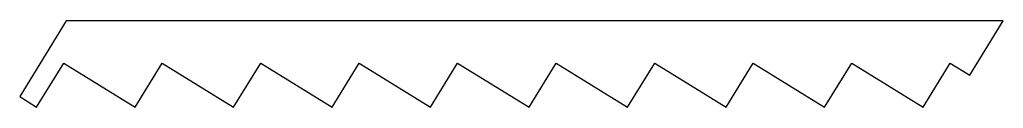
# Model space of a CAD drawing. Header units: metres. Extents: x 0 to 2971, y 0 to 260.
import ezdxf

# ---------------------------------------------------------------- set-up
doc = ezdxf.new("R2010")
doc.units = ezdxf.units.M

msp = doc.modelspace()

# ---------------------------------------------------------------- linework, layer by layer
msp.add_lwpolyline([(0, 31.5), (51.1, 0), (132.9, 132.8), (348.6, 0), (430.4, 132.8), (646.1, 0), (727.9, 132.8), (943.5, 0), (1025.3, 132.8), (1241, 0), (1322.8, 132.8), (1538.5, 0), (1620.3, 132.8), (1836, 0), (1917.8, 132.8), (2133.5, 0), (2215.3, 132.8), (2431, 0), (2512.8, 132.8), (2728.4, 0), (2810.3, 132.8), (2869.9, 96.1), (2970.8, 260), (140.7, 260)], close=True)

doc.saveas('drawing.dxf')
